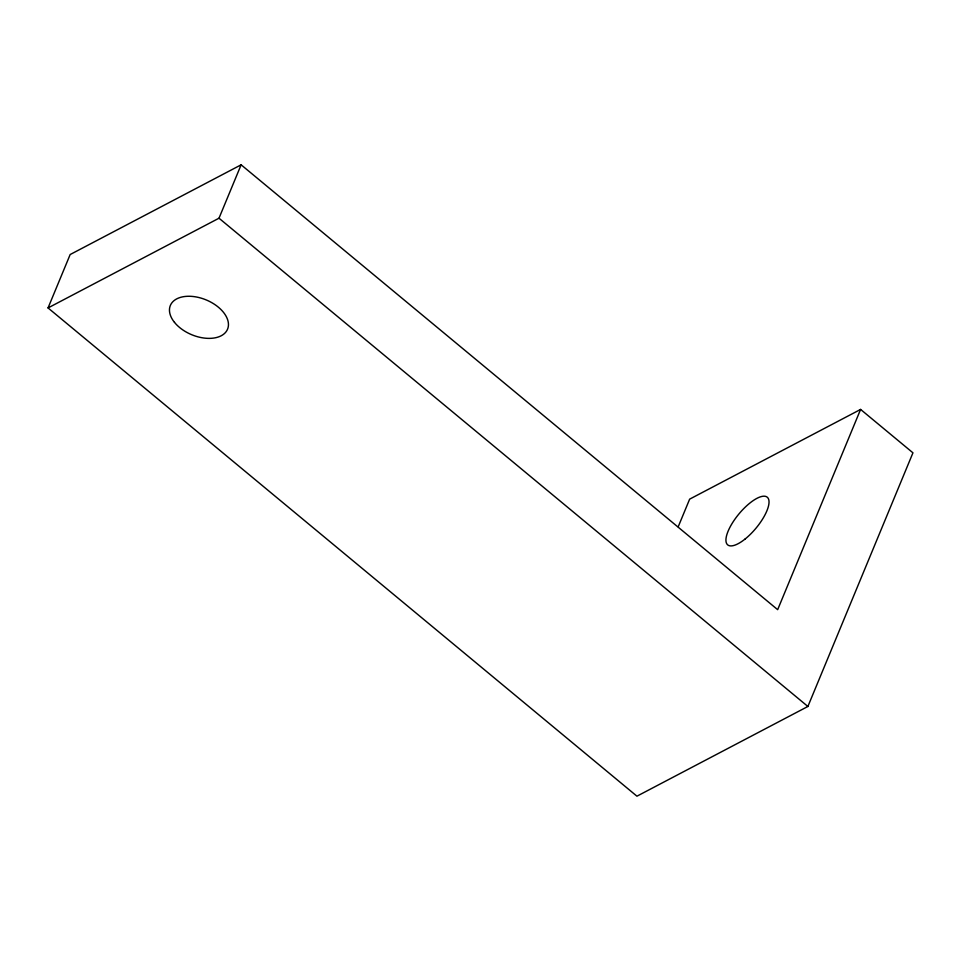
<?xml version="1.0" encoding="UTF-8"?>
<svg xmlns="http://www.w3.org/2000/svg" width="961" height="961" viewBox="0 0 961 961"><rect width="100%" height="100%" fill="white"/><g stroke="black" fill="none" stroke-linecap="round" stroke-linejoin="round"><path stroke-width="1.44" d="M48.05 307.928L70.165 254.533L241.127 164.811L777.665 609.67L860.6 409.422L912.95 452.823L807.889 706.467L636.939 796.188L48.05 307.928L219 218.207L241.127 164.811M678.214 526.772L689.65 499.143L860.6 409.422M219 218.207L807.889 706.467M174.482 322.367A30.968 18.848 22.5 0 0 225.463 332.506A30.968 18.848 22.5 0 0 196.933 297.093A30.968 18.848 22.5 0 0 174.482 322.367M744.919 539.169A30.968 11.112 -50.3 0 0 767.274 497.233A30.968 11.112 -50.3 0 0 730.24 526.712A30.968 11.112 -50.3 0 0 744.919 539.169"/></g></svg>
